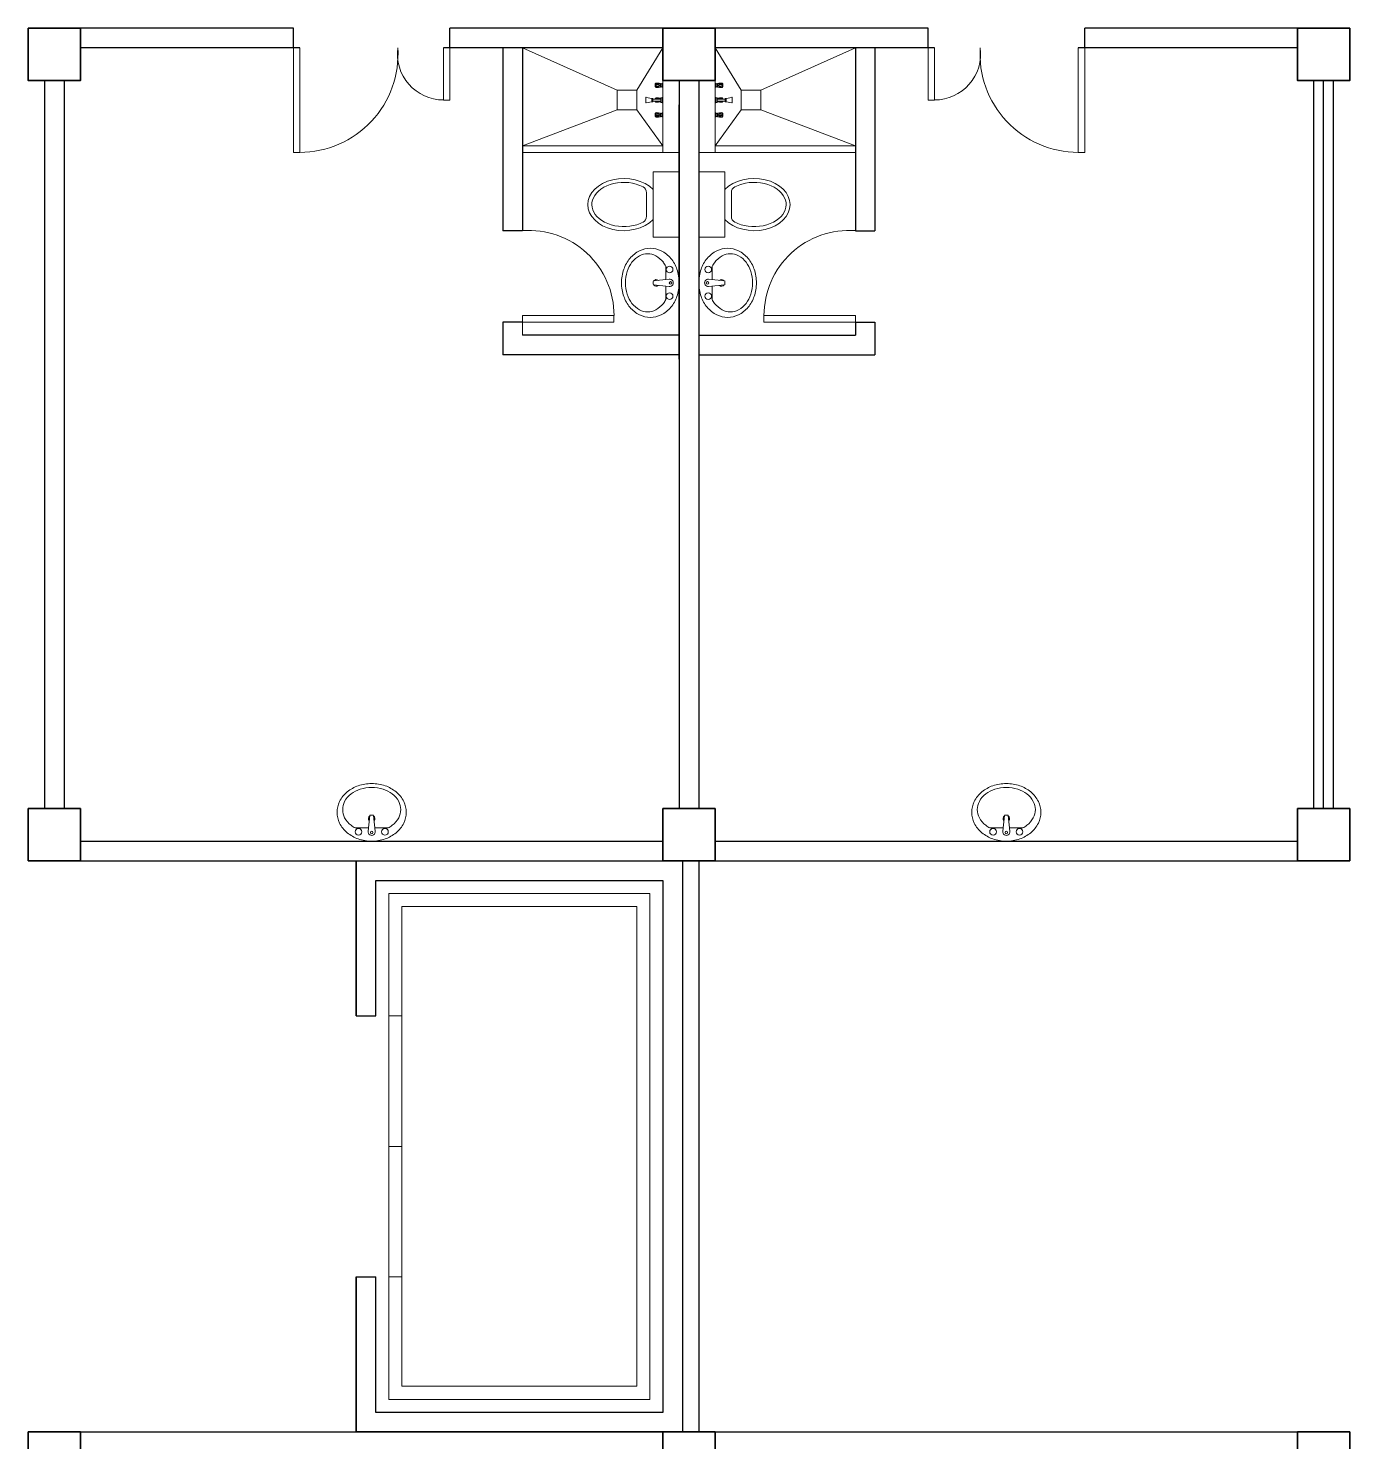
# Model space of a CAD drawing. Header units: millimetres. Extents: x 3 to 421, y 1 to 337.
# Drawn here: x 32.34 to 42.47, y 125.56 to 136.39 of the extents above; entities that cross this region are included whole.
import ezdxf

# ---------------------------------------------------------------- set-up
doc = ezdxf.new("R2010")
doc.units = ezdxf.units.MM
doc.header["$MEASUREMENT"] = 0

msp = doc.modelspace()

# ---------------------------------------------------------------- linework, layer by layer
at = {"color": 8, "lineweight": 25}
for p, q in [((34.376, 136.391), (32.745, 136.391)), ((34.376, 136.241), (34.376, 136.391)), ((39.239, 136.391), (35.576, 136.391)), ((35.576, 136.241), (35.576, 136.391)), ((39.239, 136.241), (39.239, 136.391)), ((42.07, 136.391), (40.439, 136.391)), ((40.439, 136.241), (40.439, 136.391)), ((34.426, 136.241), (32.745, 136.241)), ((37.207, 136.241), (35.526, 136.241)), ((39.289, 136.241), (37.607, 136.241)), ((42.07, 136.241), (40.389, 136.241)), ((32.47, 135.991), (32.47, 130.414)), ((32.62, 135.991), (32.62, 130.414)), ((37.332, 135.991), (37.332, 130.414)), ((37.482, 135.991), (37.482, 130.414)), ((42.195, 130.414), (42.195, 135.991)), ((42.27, 130.414), (42.27, 135.991)), ((42.345, 130.414), (42.345, 135.991)), ((37.332, 133.856), (37.332, 135.806)), ((32.745, 130.164), (37.207, 130.164)), ((37.607, 130.164), (42.07, 130.164)), ((32.745, 130.014), (42.07, 130.014)), ((34.857, 130.014), (34.857, 128.827)), ((37.357, 130.014), (37.357, 125.639)), ((37.482, 130.014), (37.482, 125.639)), ((34.857, 128.827), (35.007, 128.827)), ((34.857, 126.827), (34.857, 125.639)), ((34.857, 126.827), (35.007, 126.827)), ((32.745, 125.639), (42.07, 125.639))]:
    msp.add_line(p, q, dxfattribs=at)
at = {"color": 8, "lineweight": 25, "ltscale": 0.3}
for p, q in [((35.982, 136.241), (35.982, 134.841)), ((36.132, 136.241), (36.132, 134.841)), ((38.682, 136.241), (38.682, 134.841)), ((38.832, 136.241), (38.832, 134.841)), ((36.132, 134.841), (35.982, 134.841)), ((38.682, 134.841), (38.832, 134.841)), ((35.982, 134.141), (35.982, 133.891)), ((36.132, 134.141), (35.982, 134.141)), ((37.332, 134.041), (36.132, 134.041)), ((37.482, 134.041), (38.682, 134.041)), ((38.682, 134.141), (38.682, 134.041)), ((38.682, 134.141), (38.832, 134.141)), ((38.832, 134.141), (38.832, 133.891)), ((37.332, 133.891), (35.982, 133.891)), ((37.482, 133.891), (38.832, 133.891))]:
    msp.add_line(p, q, dxfattribs=at)
at = {"color": 8, "lineweight": 9}
for p, q in [((37.207, 136.241), (36.132, 136.241)), ((37.207, 136.241), (37.207, 135.441)), ((37.607, 136.241), (37.607, 135.441)), ((37.149, 135.968), (37.149, 135.942)), ((37.149, 135.968), (37.15, 135.968)), ((37.149, 135.942), (37.15, 135.942)), ((37.15, 135.968), (37.152, 135.972)), ((37.15, 135.968), (37.15, 135.942)), ((37.15, 135.942), (37.152, 135.938)), ((37.152, 135.972), (37.152, 135.938)), ((37.152, 135.972), (37.174, 135.972)), ((37.152, 135.938), (37.174, 135.938)), ((37.161, 135.968), (37.173, 135.968)), ((37.161, 135.961), (37.173, 135.961)), ((37.161, 135.949), (37.173, 135.949)), ((37.161, 135.942), (37.173, 135.942)), ((37.174, 135.972), (37.178, 135.97)), ((37.174, 135.968), (37.174, 135.961)), ((37.174, 135.942), (37.174, 135.949)), ((37.174, 135.938), (37.178, 135.941)), ((37.18, 135.969), (37.186, 135.969)), ((37.18, 135.941), (37.186, 135.941)), ((37.186, 135.969), (37.188, 135.968)), ((37.186, 135.969), (37.186, 135.941)), ((37.186, 135.941), (37.188, 135.942)), ((37.188, 135.968), (37.188, 135.942)), ((37.2, 135.966), (37.188, 135.966)), ((37.2, 135.944), (37.188, 135.944)), ((37.207, 135.972), (37.2, 135.969)), ((37.2, 135.969), (37.2, 135.941)), ((37.207, 135.938), (37.2, 135.941)), ((37.207, 135.972), (37.207, 135.938)), ((37.207, 135.972), (37.207, 135.938)), ((37.207, 135.972), (37.207, 135.972)), ((37.207, 135.938), (37.207, 135.938)), ((37.607, 135.972), (37.607, 135.938)), ((37.608, 135.972), (37.607, 135.972)), ((37.608, 135.938), (37.607, 135.938)), ((37.608, 135.972), (37.608, 135.938)), ((37.608, 135.972), (37.615, 135.969)), ((37.608, 135.938), (37.615, 135.941)), ((37.615, 135.969), (37.615, 135.941)), ((37.615, 135.966), (37.627, 135.966)), ((37.615, 135.944), (37.627, 135.944)), ((37.629, 135.969), (37.627, 135.968)), ((37.627, 135.968), (37.627, 135.942)), ((37.629, 135.941), (37.627, 135.942)), ((37.629, 135.969), (37.629, 135.941)), ((37.635, 135.969), (37.629, 135.969)), ((37.635, 135.941), (37.629, 135.941)), ((37.641, 135.972), (37.637, 135.97)), ((37.641, 135.938), (37.637, 135.941)), ((37.663, 135.972), (37.641, 135.972)), ((37.641, 135.968), (37.641, 135.961)), ((37.641, 135.942), (37.641, 135.949)), ((37.663, 135.938), (37.641, 135.938)), ((37.654, 135.968), (37.642, 135.968)), ((37.654, 135.961), (37.642, 135.961)), ((37.654, 135.949), (37.642, 135.949)), ((37.654, 135.942), (37.642, 135.942)), ((37.663, 135.972), (37.663, 135.938)), ((37.665, 135.968), (37.663, 135.972)), ((37.665, 135.942), (37.663, 135.938)), ((37.665, 135.968), (37.665, 135.942)), ((37.666, 135.968), (37.665, 135.968)), ((37.666, 135.942), (37.665, 135.942)), ((37.666, 135.968), (37.666, 135.942)), ((37.076, 135.822), (37.076, 135.861)), ((37.122, 135.854), (37.08, 135.862)), ((37.122, 135.829), (37.08, 135.821)), ((37.13, 135.854), (37.122, 135.854)), ((37.122, 135.854), (37.122, 135.829)), ((37.122, 135.854), (37.122, 135.829)), ((37.122, 135.829), (37.13, 135.829)), ((37.13, 135.829), (37.13, 135.854)), ((37.13, 135.849), (37.192, 135.849)), ((37.192, 135.834), (37.13, 135.834)), ((37.149, 135.854), (37.149, 135.849)), ((37.149, 135.854), (37.15, 135.854)), ((37.149, 135.834), (37.149, 135.828)), ((37.149, 135.828), (37.15, 135.828)), ((37.15, 135.854), (37.152, 135.858)), ((37.15, 135.854), (37.15, 135.849)), ((37.15, 135.834), (37.15, 135.828)), ((37.15, 135.828), (37.152, 135.825)), ((37.152, 135.858), (37.152, 135.849)), ((37.152, 135.858), (37.174, 135.858)), ((37.152, 135.834), (37.152, 135.825)), ((37.152, 135.825), (37.174, 135.825)), ((37.161, 135.854), (37.173, 135.854)), ((37.161, 135.828), (37.173, 135.828)), ((37.174, 135.858), (37.178, 135.856)), ((37.174, 135.855), (37.174, 135.849)), ((37.174, 135.828), (37.174, 135.834)), ((37.174, 135.825), (37.178, 135.827)), ((37.18, 135.855), (37.186, 135.855)), ((37.18, 135.827), (37.186, 135.827)), ((37.186, 135.855), (37.186, 135.849)), ((37.186, 135.855), (37.188, 135.855)), ((37.186, 135.834), (37.186, 135.827)), ((37.186, 135.827), (37.188, 135.828)), ((37.188, 135.855), (37.188, 135.849)), ((37.192, 135.853), (37.188, 135.853)), ((37.188, 135.834), (37.188, 135.828)), ((37.192, 135.83), (37.188, 135.83)), ((37.192, 135.824), (37.192, 135.859)), ((37.192, 135.859), (37.202, 135.859)), ((37.192, 135.849), (37.192, 135.834)), ((37.202, 135.824), (37.192, 135.824)), ((37.202, 135.859), (37.207, 135.87)), ((37.202, 135.824), (37.202, 135.859)), ((37.202, 135.859), (37.202, 135.824)), ((37.207, 135.812), (37.202, 135.824)), ((37.207, 135.87), (37.207, 135.812)), ((37.613, 135.859), (37.607, 135.87)), ((37.607, 135.87), (37.607, 135.812)), ((37.607, 135.812), (37.613, 135.824)), ((37.613, 135.824), (37.613, 135.859)), ((37.623, 135.859), (37.613, 135.859)), ((37.613, 135.859), (37.613, 135.824)), ((37.613, 135.824), (37.623, 135.824)), ((37.623, 135.824), (37.623, 135.859)), ((37.623, 135.853), (37.627, 135.853)), ((37.685, 135.849), (37.623, 135.849)), ((37.623, 135.849), (37.623, 135.834)), ((37.623, 135.834), (37.685, 135.834)), ((37.623, 135.83), (37.627, 135.83)), ((37.627, 135.855), (37.627, 135.849)), ((37.629, 135.855), (37.627, 135.855)), ((37.627, 135.834), (37.627, 135.828)), ((37.629, 135.827), (37.627, 135.828)), ((37.629, 135.855), (37.629, 135.849)), ((37.635, 135.855), (37.629, 135.855)), ((37.629, 135.834), (37.629, 135.827)), ((37.635, 135.827), (37.629, 135.827)), ((37.641, 135.858), (37.637, 135.856)), ((37.641, 135.825), (37.637, 135.827)), ((37.663, 135.858), (37.641, 135.858)), ((37.641, 135.855), (37.641, 135.849)), ((37.641, 135.828), (37.641, 135.834)), ((37.663, 135.825), (37.641, 135.825)), ((37.654, 135.854), (37.642, 135.854)), ((37.654, 135.828), (37.642, 135.828)), ((37.663, 135.858), (37.663, 135.849)), ((37.665, 135.854), (37.663, 135.858)), ((37.663, 135.834), (37.663, 135.825)), ((37.665, 135.828), (37.663, 135.825)), ((37.665, 135.854), (37.665, 135.849)), ((37.666, 135.854), (37.665, 135.854)), ((37.665, 135.834), (37.665, 135.828)), ((37.666, 135.828), (37.665, 135.828)), ((37.666, 135.854), (37.666, 135.849)), ((37.666, 135.834), (37.666, 135.828)), ((37.685, 135.854), (37.693, 135.854)), ((37.685, 135.829), (37.685, 135.854)), ((37.693, 135.829), (37.685, 135.829)), ((37.693, 135.854), (37.735, 135.862)), ((37.693, 135.854), (37.693, 135.829)), ((37.693, 135.854), (37.693, 135.829)), ((37.693, 135.829), (37.735, 135.821)), ((37.739, 135.822), (37.739, 135.861)), ((37.149, 135.741), (37.15, 135.741)), ((37.149, 135.741), (37.149, 135.715)), ((37.149, 135.715), (37.15, 135.715)), ((37.15, 135.741), (37.152, 135.744)), ((37.15, 135.741), (37.15, 135.715)), ((37.15, 135.715), (37.152, 135.711)), ((37.152, 135.744), (37.174, 135.744)), ((37.152, 135.744), (37.152, 135.711)), ((37.152, 135.711), (37.174, 135.711)), ((37.161, 135.741), (37.173, 135.741)), ((37.161, 135.734), (37.173, 135.734)), ((37.161, 135.722), (37.173, 135.722)), ((37.161, 135.715), (37.173, 135.715)), ((37.174, 135.744), (37.178, 135.742)), ((37.174, 135.741), (37.174, 135.734)), ((37.174, 135.715), (37.174, 135.722)), ((37.174, 135.711), (37.178, 135.713)), ((37.18, 135.742), (37.186, 135.742)), ((37.18, 135.714), (37.186, 135.714)), ((37.186, 135.742), (37.186, 135.714)), ((37.186, 135.742), (37.188, 135.741)), ((37.186, 135.714), (37.188, 135.715)), ((37.188, 135.741), (37.188, 135.715)), ((37.2, 135.739), (37.188, 135.739)), ((37.2, 135.716), (37.188, 135.716)), ((37.207, 135.745), (37.2, 135.741)), ((37.2, 135.741), (37.2, 135.714)), ((37.207, 135.711), (37.2, 135.714)), ((37.207, 135.745), (37.207, 135.745)), ((37.207, 135.745), (37.207, 135.711)), ((37.207, 135.745), (37.207, 135.711)), ((37.207, 135.711), (37.207, 135.711)), ((37.608, 135.745), (37.607, 135.745)), ((37.607, 135.745), (37.607, 135.711)), ((37.608, 135.711), (37.607, 135.711)), ((37.608, 135.745), (37.615, 135.741)), ((37.608, 135.745), (37.608, 135.711)), ((37.608, 135.711), (37.615, 135.714)), ((37.615, 135.741), (37.615, 135.714)), ((37.615, 135.739), (37.627, 135.739)), ((37.615, 135.716), (37.627, 135.716)), ((37.629, 135.742), (37.627, 135.741)), ((37.627, 135.741), (37.627, 135.715)), ((37.629, 135.714), (37.627, 135.715)), ((37.635, 135.742), (37.629, 135.742)), ((37.629, 135.742), (37.629, 135.714)), ((37.635, 135.714), (37.629, 135.714)), ((37.641, 135.744), (37.637, 135.742)), ((37.641, 135.711), (37.637, 135.713)), ((37.663, 135.744), (37.641, 135.744)), ((37.641, 135.741), (37.641, 135.734)), ((37.641, 135.715), (37.641, 135.722)), ((37.663, 135.711), (37.641, 135.711)), ((37.654, 135.741), (37.642, 135.741)), ((37.654, 135.734), (37.642, 135.734)), ((37.654, 135.722), (37.642, 135.722)), ((37.654, 135.715), (37.642, 135.715)), ((37.665, 135.741), (37.663, 135.744)), ((37.663, 135.744), (37.663, 135.711)), ((37.665, 135.715), (37.663, 135.711)), ((37.666, 135.741), (37.665, 135.741)), ((37.665, 135.741), (37.665, 135.715)), ((37.666, 135.715), (37.665, 135.715)), ((37.666, 135.741), (37.666, 135.715)), ((37.332, 135.291), (37.132, 135.291)), ((37.132, 135.291), (37.132, 134.791)), ((37.332, 134.791), (37.332, 135.291)), ((37.482, 135.291), (37.682, 135.291)), ((37.482, 134.791), (37.482, 135.291)), ((37.682, 135.291), (37.682, 134.791)), ((37.082, 135.132), (37.082, 134.951)), ((37.732, 135.132), (37.732, 134.951)), ((37.132, 134.791), (37.332, 134.791)), ((37.682, 134.791), (37.482, 134.791)), ((37.23, 134.466), (37.23, 134.568)), ((37.584, 134.466), (37.584, 134.568)), ((37.134, 134.456), (37.256, 134.469)), ((37.134, 134.427), (37.256, 134.414)), ((37.68, 134.456), (37.558, 134.469)), ((37.68, 134.427), (37.558, 134.414)), ((34.962, 130.362), (34.948, 130.24)), ((34.991, 130.362), (35.004, 130.24)), ((39.824, 130.362), (39.811, 130.24)), ((39.853, 130.362), (39.866, 130.24)), ((35.107, 128.827), (35.207, 128.827)), ((35.107, 128.827), (35.107, 126.827)), ((35.207, 128.827), (35.207, 126.827)), ((35.207, 127.827), (35.107, 127.827)), ((35.107, 126.827), (35.207, 126.827))]:
    msp.add_line(p, q, dxfattribs=at)
at = {"color": 8, "lineweight": 9, "ltscale": 0.3}
for p, q in [((36.857, 135.916), (36.132, 136.241)), ((37.007, 135.916), (37.207, 136.241)), ((37.807, 135.916), (37.607, 136.241)), ((37.957, 135.916), (38.682, 136.241)), ((36.857, 135.766), (36.132, 135.491)), ((37.007, 135.766), (37.207, 135.491)), ((37.807, 135.766), (37.607, 135.491)), ((37.957, 135.766), (38.682, 135.491))]:
    msp.add_line(p, q, dxfattribs=at)
at = {"color": 8, "lineweight": 13, "ltscale": 0.3}
msp.add_line((36.132, 134.141), (36.132, 134.041), dxfattribs=at)
at = {"color": 8, "lineweight": 35}
for points in [[(32.345, 136.391), (32.745, 136.391), (32.745, 135.991), (32.345, 135.991)], [(37.207, 136.391), (37.607, 136.391), (37.607, 135.991), (37.207, 135.991)], [(42.07, 136.391), (42.47, 136.391), (42.47, 135.991), (42.07, 135.991)], [(32.345, 130.414), (32.745, 130.414), (32.745, 130.014), (32.345, 130.014)], [(37.207, 130.414), (37.607, 130.414), (37.607, 130.014), (37.207, 130.014)], [(42.07, 130.414), (42.47, 130.414), (42.47, 130.014), (42.07, 130.014)], [(32.345, 125.639), (32.745, 125.639), (32.745, 125.239), (32.345, 125.239)], [(37.207, 125.639), (37.607, 125.639), (37.607, 125.239), (37.207, 125.239)], [(42.07, 125.639), (42.47, 125.639), (42.47, 125.239), (42.07, 125.239)]]:
    msp.add_lwpolyline(points, close=True, dxfattribs=at)
at = {"color": 8, "lineweight": 13, "ltscale": 0.03}
for points in [[(34.426, 136.241), (34.376, 136.241), (34.376, 135.441), (34.426, 135.441)], [(35.576, 136.241), (35.526, 136.241), (35.526, 135.841), (35.576, 135.841)], [(39.239, 136.241), (39.289, 136.241), (39.289, 135.841), (39.239, 135.841)], [(40.389, 136.241), (40.439, 136.241), (40.439, 135.441), (40.389, 135.441)], [(36.132, 134.141), (36.132, 134.191), (36.832, 134.191), (36.832, 134.141)], [(38.682, 134.141), (38.682, 134.191), (37.982, 134.191), (37.982, 134.141)]]:
    msp.add_lwpolyline(points, close=True, dxfattribs=at)
at = {"color": 8, "lineweight": 9, "ltscale": 0.03}
for points in [[(37.007, 135.766), (37.007, 135.916), (36.857, 135.916), (36.857, 135.766)], [(37.807, 135.766), (37.807, 135.916), (37.957, 135.916), (37.957, 135.766)]]:
    msp.add_lwpolyline(points, close=True, dxfattribs=at)
at = {"color": 8, "lineweight": 9, "ltscale": 0.3}
for points in [[(37.207, 135.491), (36.132, 135.491), (36.132, 135.441), (37.332, 135.441), (37.332, 135.441)], [(37.607, 135.491), (38.682, 135.491), (38.682, 135.441), (37.482, 135.441), (37.482, 135.441)]]:
    msp.add_lwpolyline(points, dxfattribs=at)
at = {"color": 8, "lineweight": 9}
for points in [[(37.111, 134.706, 0.11576), (37.029, 134.687, 0.104047), (36.955, 134.629, 0.090875), (36.908, 134.545, 0.083344), (36.89, 134.441, 0.083344), (36.908, 134.338, 0.090875), (36.955, 134.254, 0.104047), (37.029, 134.196, 0.11576), (37.111, 134.176, 0.11576), (37.194, 134.196, 0.104047), (37.268, 134.254, 0.090875), (37.315, 134.338, 0.083344), (37.332, 134.441, 0.083344), (37.315, 134.545, 0.090875), (37.268, 134.629, 0.104047), (37.194, 134.687, 0.11576)], [(37.703, 134.706, -0.11576), (37.786, 134.687, -0.104047), (37.86, 134.629, -0.090875), (37.907, 134.545, -0.083344), (37.924, 134.441, -0.083344), (37.907, 134.338, -0.090875), (37.86, 134.254, -0.104047), (37.786, 134.196, -0.11576), (37.703, 134.176, -0.11576), (37.621, 134.196, -0.104047), (37.547, 134.254, -0.090875), (37.5, 134.338, -0.083344), (37.482, 134.441, -0.083344), (37.5, 134.545, -0.090875), (37.547, 134.629, -0.104047), (37.621, 134.687, -0.11576)], [(35.241, 130.385, 0.11576), (35.222, 130.468, 0.104047), (35.163, 130.542, 0.090875), (35.08, 130.589, 0.083344), (34.976, 130.606, 0.083344), (34.873, 130.589, 0.090875), (34.789, 130.542, 0.104047), (34.73, 130.468, 0.11576), (34.711, 130.385, 0.11576), (34.73, 130.303, 0.104047), (34.789, 130.229, 0.090875), (34.873, 130.182, 0.083344), (34.976, 130.164, 0.083344), (35.08, 130.182, 0.090875), (35.163, 130.229, 0.104047), (35.222, 130.303, 0.11576)], [(40.104, 130.385, 0.11576), (40.084, 130.468, 0.104047), (40.026, 130.542, 0.090875), (39.942, 130.589, 0.083344), (39.839, 130.606, 0.083344), (39.735, 130.589, 0.090875), (39.651, 130.542, 0.104047), (39.593, 130.468, 0.11576), (39.574, 130.385, 0.11576), (39.593, 130.303, 0.104047), (39.651, 130.229, 0.090875), (39.735, 130.182, 0.083344), (39.839, 130.164, 0.083344), (39.942, 130.182, 0.090875), (40.026, 130.229, 0.104047), (40.084, 130.303, 0.11576)]]:
    msp.add_lwpolyline(points, format="xyb", close=True, dxfattribs=at)
for points in [[(37.09, 134.664, 0.124838), (37.028, 134.648, 0.105788), (36.97, 134.599, 0.086697), (36.934, 134.529, 0.076776), (36.92, 134.441, 0.076776), (36.934, 134.354, 0.086697), (36.97, 134.284, 0.105788), (37.028, 134.235, 0.124838), (37.09, 134.219, 0.124838), (37.153, 134.235, 0.105788), (37.211, 134.284, 0.040067), (37.23, 134.315), (37.23, 134.417, 0.040067)], [(37.724, 134.664, -0.124838), (37.787, 134.648, -0.105788), (37.845, 134.599, -0.086697), (37.881, 134.529, -0.076776), (37.894, 134.441, -0.076776), (37.881, 134.354, -0.086697), (37.845, 134.284, -0.105788), (37.787, 134.235, -0.124838), (37.724, 134.219, -0.124838), (37.662, 134.235, -0.105788), (37.604, 134.284, -0.040067), (37.584, 134.315), (37.584, 134.417, -0.040067)], [(35.199, 130.406, 0.124838), (35.183, 130.469, 0.105788), (35.133, 130.527, 0.086697), (35.064, 130.563, 0.076776), (34.976, 130.576, 0.076776), (34.889, 130.563, 0.086697), (34.819, 130.527, 0.105788), (34.769, 130.469, 0.124838), (34.754, 130.406, 0.124838), (34.769, 130.344, 0.105788), (34.819, 130.286, 0.040067), (34.85, 130.266), (34.952, 130.266, 0.040067)], [(40.061, 130.406, 0.124838), (40.045, 130.469, 0.105788), (39.996, 130.527, 0.086697), (39.926, 130.563, 0.076776), (39.839, 130.576, 0.076776), (39.751, 130.563, 0.086697), (39.681, 130.527, 0.105788), (39.632, 130.469, 0.124838), (39.616, 130.406, 0.124838), (39.632, 130.344, 0.105788), (39.681, 130.286, 0.040067), (39.712, 130.266), (39.814, 130.266, 0.040067)], [(35, 130.266), (35.103, 130.266, 0.040067), (35.133, 130.286, 0.105788), (35.183, 130.344, 0.124838), (35.199, 130.406, 0.124838)], [(39.863, 130.266), (39.965, 130.266, 0.040067), (39.996, 130.286, 0.105788), (40.045, 130.344, 0.124838), (40.061, 130.406, 0.124838)]]:
    msp.add_lwpolyline(points, format="xyb", dxfattribs=at)
at = {"color": 8, "lineweight": 25}
for points in [[(34.857, 128.827), (34.857, 130.014), (37.357, 130.014), (37.357, 125.639), (34.857, 125.639), (34.857, 126.827)], [(35.007, 128.827), (35.007, 129.864), (37.207, 129.864), (37.207, 125.789), (35.007, 125.789), (35.007, 126.827)]]:
    msp.add_lwpolyline(points, dxfattribs=at)
at = {"color": 8, "lineweight": 9}
for points in [[(35.107, 128.827), (35.107, 129.764), (37.107, 129.764), (37.107, 125.889), (35.107, 125.889), (35.107, 126.827)], [(35.207, 128.827), (35.207, 129.664), (37.007, 129.664), (37.007, 125.989), (35.207, 125.989), (35.207, 126.827)]]:
    msp.add_lwpolyline(points, dxfattribs=at)
for centre, radius in [((37.259, 134.543), 0.0255), ((37.555, 134.543), 0.0255), ((37.259, 134.34), 0.0255), ((37.266, 134.441), 0.0095), ((37.555, 134.34), 0.0255), ((37.549, 134.441), 0.0095), ((34.875, 130.237), 0.0255), ((35.078, 130.237), 0.0255), ((39.737, 130.237), 0.0255), ((39.94, 130.237), 0.0255), ((34.976, 130.231), 0.0095), ((39.839, 130.231), 0.0095)]:
    msp.add_circle(centre, radius, dxfattribs=at)
at = {"color": 8, "lineweight": 13, "ltscale": 0.03}
for centre, radius, start, end in [((34.426, 136.193), 0.752, 270, 3.6952), ((35.526, 136.195), 0.353, 172.3719, 270), ((39.289, 136.195), 0.353, 270, 7.6281), ((40.389, 136.193), 0.752, 176.3048, 270), ((36.181, 134.191), 0.652, 0, 94.2422), ((38.634, 134.191), 0.652, 85.7578, 180)]:
    msp.add_arc(centre, radius, start, end, dxfattribs=at)
at = {"color": 8, "lineweight": 9}
for centre, radius, start, end in [((37.032, 135.132), 0.05, 0, 61.8499), ((37.782, 135.132), 0.05, 118.1501, 180), ((37.032, 134.951), 0.05, 298.0084, 360), ((37.782, 134.951), 0.05, 180, 241.9916), ((37.09, 134.533), 0.131, 61.5364, 90), ((37.067, 134.489), 0.181, 37.3815, 61.5364), ((37.029, 134.46), 0.228, 28.2037, 37.3815), ((37.786, 134.46), 0.228, 142.6185, 151.7963), ((37.748, 134.489), 0.181, 118.4636, 142.6185), ((37.724, 134.533), 0.131, 90, 118.4636), ((37.157, 134.441), 0.025, 161.3793, 198.6207), ((37.228, 134.441), 0.0948, 171.2026, 188.7974), ((37.157, 134.441), 0.025, 48.7978, 143.6932), ((37.157, 134.441), 0.025, 216.3068, 311.2022), ((37.259, 134.441), 0.028, 263.7545, 96.2455), ((37.555, 134.441), 0.028, 83.7545, 276.2455), ((37.657, 134.441), 0.025, 36.3068, 131.2022), ((37.657, 134.441), 0.025, 228.7978, 323.6932), ((37.587, 134.441), 0.0948, 351.2026, 8.7974), ((37.657, 134.441), 0.025, 341.3793, 18.6207), ((34.976, 130.339), 0.025, 126.3068, 221.2022), ((34.976, 130.269), 0.0948, 81.2026, 98.7974), ((34.976, 130.339), 0.025, 71.3793, 108.6207), ((34.976, 130.339), 0.025, 318.7978, 53.6932), ((39.839, 130.339), 0.025, 126.3068, 221.2022), ((39.839, 130.269), 0.0948, 81.2026, 98.7974), ((39.839, 130.339), 0.025, 71.3793, 108.6207), ((39.839, 130.339), 0.025, 318.7978, 53.6932), ((34.976, 130.237), 0.028, 173.7545, 6.2455), ((39.839, 130.237), 0.028, 173.7545, 6.2455)]:
    msp.add_arc(centre, radius, start, end, dxfattribs=at)
for centre, major_axis, ratio, start_param, end_param in [((37.157, 135.955), (0.00268, 0.00268), 1, 1.643677, 3.068487), ((37.162, 135.981), (0.00896, 0.00896), 1, 3.15309, 3.864175), ((37.162, 135.929), (-0.00896, 0.00896), 1, -0.722807, -0.011722), ((37.162, 135.951), (0.00738, 0.00738), 1, 0.858879, 1.643677), ((37.162, 135.959), (-0.00738, 0.00738), 1, 1.497691, 2.282489), ((37.173, 135.972), (-0.00268, 0.00268), 1, 2.356082, 2.983721), ((37.173, 135.957), (0.00268, 0.00268), 1, 0.157647, 0.785286), ((37.173, 135.953), (0.00268, 0.00268), 1, 3.926878, 4.554518), ((37.173, 135.938), (-0.00268, 0.00268), 1, -1.41315, -0.785511), ((37.167, 135.983), (-0.0118, 0.0118), 1, 2.876824, 3.009049), ((37.168, 135.95), (-0.00887, 0.00887), 1, 4.509022, 4.870036), ((37.168, 135.96), (-0.00887, 0.00887), 1, 2.983721, 3.344735), ((37.167, 135.927), (0.0118, 0.0118), 1, 0.132318, 0.264544), ((37.18, 135.973), (-0.00268, 0.00268), 1, 1.862141, 2.356082), ((37.175, 135.955), (0.00268, 0.00268), 1, 4.915531, 6.079819), ((37.18, 135.937), (-0.00268, 0.00268), 1, -0.785511, -0.291569), ((37.079, 135.824), (-0.00268, 0.00268), 1, 1.354119, 2.724181), ((37.162, 135.867), (0.00896, 0.00896), 1, 3.15309, 3.864175), ((37.162, 135.816), (0.00896, 0.00896), 1, 0.847989, 1.559075), ((37.173, 135.858), (0.00268, 0.00268), 1, 3.926878, 4.554518), ((37.173, 135.825), (0.00268, 0.00268), 1, 0.157647, 0.785286), ((37.167, 135.87), (-0.0118, 0.0118), 1, 2.876824, 3.009049), ((37.167, 135.813), (-0.0118, 0.0118), 1, -1.438478, -1.306252), ((37.18, 135.859), (0.00268, 0.00268), 1, 3.432937, 3.926878), ((37.18, 135.824), (0.00268, 0.00268), 1, 0.785286, 1.279227), ((37.736, 135.859), (-0.00268, -0.00268), 1, 2.92514, 4.295202), ((37.157, 135.728), (0.00268, 0.00268), 1, 1.643677, 3.068487), ((37.162, 135.754), (0.00896, 0.00896), 1, 3.15309, 3.864175), ((37.162, 135.702), (-0.00896, 0.00896), 1, -0.722807, -0.011722), ((37.162, 135.723), (0.00738, 0.00738), 1, 0.858879, 1.643677), ((37.162, 135.732), (-0.00738, 0.00738), 1, 1.497691, 2.282489), ((37.173, 135.745), (-0.00268, 0.00268), 1, 2.356082, 2.983721), ((37.173, 135.73), (0.00268, 0.00268), 1, 0.157647, 0.785286), ((37.173, 135.725), (0.00268, 0.00268), 1, 3.926878, 4.554518), ((37.173, 135.711), (-0.00268, 0.00268), 1, -1.41315, -0.785511), ((37.167, 135.756), (0.0118, 0.0118), 1, 4.44762, 4.579846), ((37.168, 135.723), (-0.00887, 0.00887), 1, 4.509022, 4.870036), ((37.168, 135.733), (-0.00887, 0.00887), 1, 2.983721, 3.344735), ((37.167, 135.7), (0.0118, 0.0118), 1, 0.132318, 0.264544), ((37.18, 135.746), (-0.00268, 0.00268), 1, 1.862141, 2.356082), ((37.175, 135.728), (0.00268, 0.00268), 1, 4.915531, 6.079819), ((37.18, 135.71), (-0.00268, 0.00268), 1, -0.785511, -0.291569), ((36.907, 135.041), (0.275, 0), 0.727273, 0.612555, 5.670631)]:
    msp.add_ellipse(centre, major_axis=major_axis, ratio=ratio, start_param=start_param, end_param=end_param, dxfattribs=at)
at = {"color": 8, "lineweight": 9, "extrusion": (2.88216e-41, -4.99074e-41, -1)}
for centre, major_axis, start_param, end_param in [((37.635, 135.973), (0.00268, -0.00268), 0.291344, 0.785286), ((37.635, 135.937), (0.00268, -0.00268), 3.926878, 4.42082), ((37.647, 135.95), (-0.00887, -0.00887), 1.36743, 1.728443), ((37.64, 135.955), (-0.00268, -0.00268), 0.203142, 1.36743), ((37.647, 135.96), (0.00887, -0.00887), 1.412925, 1.773938), ((37.648, 135.983), (-0.0118, -0.0118), -0.264769, -0.132543), ((37.648, 135.927), (-0.0118, -0.0118), 1.703115, 1.83534), ((37.642, 135.972), (-0.00268, -0.00268), -0.785511, -0.157871), ((37.642, 135.938), (0.00268, -0.00268), 3.299239, 3.926878), ((37.642, 135.957), (0.00268, -0.00268), 3.299239, 3.926878), ((37.642, 135.953), (0.00268, -0.00268), 0.785286, 1.412925), ((37.653, 135.981), (-0.00896, -0.00896), -1.559299, -0.848214), ((37.653, 135.951), (0.00738, -0.00738), 4.000472, 4.78527), ((37.653, 135.959), (-0.00738, -0.00738), 4.639283, 5.424081), ((37.653, 135.929), (0.00896, -0.00896), 3.989582, 4.700667), ((37.658, 135.955), (0.00268, -0.00268), 4.78527, 6.21008), ((37.635, 135.859), (-0.00268, -0.00268), -1.279452, -0.785511), ((37.635, 135.824), (0.00268, -0.00268), 3.926878, 4.42082), ((37.648, 135.87), (0.0118, -0.0118), 1.306028, 1.438253), ((37.648, 135.813), (0.0118, -0.0118), 3.273911, 3.406137), ((37.642, 135.858), (-0.00268, -0.00268), -0.785511, -0.157871), ((37.642, 135.825), (0.00268, -0.00268), 3.299239, 3.926878), ((37.653, 135.867), (0.00896, -0.00896), 0.011497, 0.722582), ((37.653, 135.816), (-0.00896, -0.00896), 2.418785, 3.129871), ((37.736, 135.824), (0.00268, -0.00268), 6.066508, 7.43657), ((37.635, 135.746), (-0.00268, -0.00268), -1.279452, -0.785511), ((37.635, 135.71), (-0.00268, -0.00268), 2.356082, 2.850023), ((37.647, 135.723), (0.00887, -0.00887), 2.938226, 3.299239), ((37.64, 135.728), (-0.00268, -0.00268), 0.203142, 1.36743), ((37.647, 135.733), (-0.00887, -0.00887), -0.157871, 0.203142), ((37.648, 135.756), (-0.0118, -0.0118), -0.264769, -0.132543), ((37.648, 135.7), (-0.0118, -0.0118), 1.703115, 1.83534), ((37.642, 135.745), (0.00268, -0.00268), 0.785286, 1.412925), ((37.642, 135.711), (-0.00268, -0.00268), 1.728443, 2.356082), ((37.642, 135.73), (0.00268, -0.00268), 3.299239, 3.926878), ((37.642, 135.725), (0.00268, -0.00268), 0.785286, 1.412925), ((37.653, 135.754), (-0.00896, -0.00896), -1.559299, -0.848214), ((37.653, 135.723), (0.00738, -0.00738), 4.000472, 4.78527), ((37.653, 135.732), (0.00738, -0.00738), 6.21008, 6.994878), ((37.653, 135.702), (-0.00896, -0.00896), 2.418785, 3.129871), ((37.658, 135.728), (-0.00268, -0.00268), 3.214474, 4.639283)]:
    msp.add_ellipse(centre, major_axis=major_axis, ratio=1, start_param=start_param, end_param=end_param, dxfattribs=at)
at = {"color": 8, "lineweight": 9, "extrusion": (-2.88216e-41, -4.99074e-41, -1)}
msp.add_ellipse((37.079, 135.859), major_axis=(-0.00268, 0.00268), ratio=1, start_param=6.066732, end_param=7.436794, dxfattribs=at)
at = {"color": 8, "lineweight": 9, "extrusion": (0, 0, -1)}
msp.add_ellipse((37.907, 135.041), major_axis=(-0.275, 0), ratio=0.727273, start_param=0.612555, end_param=5.670631, dxfattribs=at)
at = {"color": 8, "lineweight": 9}
for points in [[(37.056, 135.176), (37.04, 135.185), (37.021, 135.192), (36.93, 135.219), (36.843, 135.214), (36.712, 135.156), (36.67, 135.106), (36.657, 135.008), (36.683, 134.956), (36.794, 134.882), (36.878, 134.864), (36.991, 134.88), (37.026, 134.891), (37.056, 134.907)], [(37.759, 135.176), (37.775, 135.185), (37.793, 135.192), (37.884, 135.219), (37.972, 135.214), (38.103, 135.156), (38.145, 135.106), (38.158, 135.008), (38.132, 134.956), (38.021, 134.882), (37.937, 134.864), (37.823, 134.88), (37.788, 134.891), (37.759, 134.907)]]:
    msp.add_open_spline(points, degree=3, knots=[0.937253, 0.937253, 0.937253, 0.937253, 1.185372, 1.185372, 2.113864, 2.113864, 3.042356, 3.042356, 3.970847, 3.970847, 4.899339, 4.899339, 5.346062, 5.346062, 5.346062, 5.346062], dxfattribs=at)

doc.saveas('drawing.dxf')
